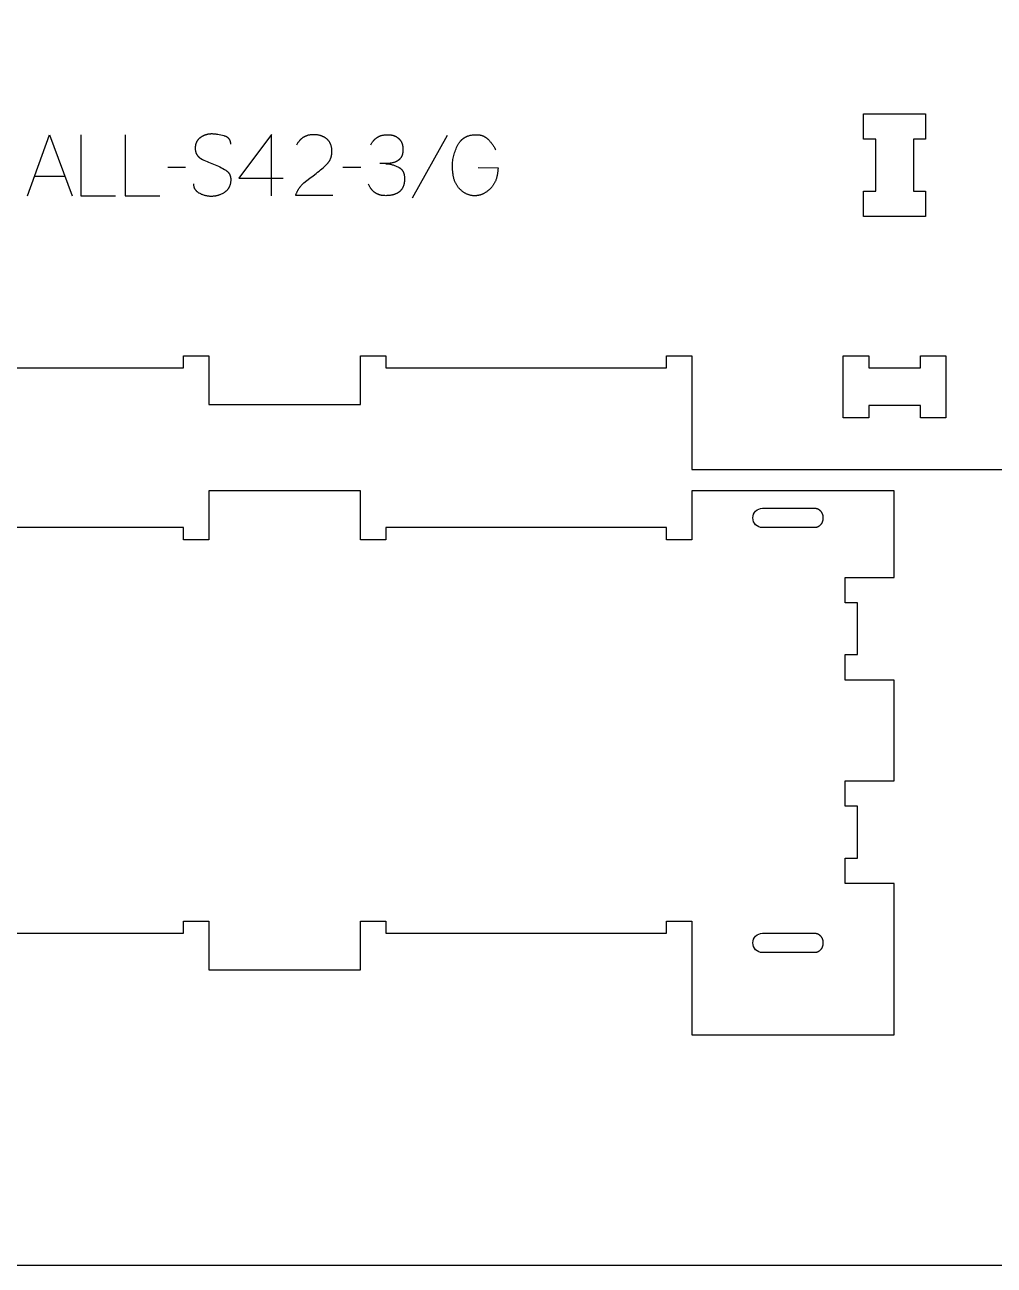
# Model space of a CAD drawing. Extents: x 0 to 4485, y 0 to 10771.
# Drawn here: x 1494 to 1971, y 3029 to 3639 of the extents above; entities that cross this region are included whole.
import ezdxf

# ---------------------------------------------------------------- set-up
doc = ezdxf.new("R2010")
doc.units = 0
for name, color, linetype in [('0_SHEET_SPRUCEPLY_2440X122', 1, 'CONTINUOUS'), ('1_ANYTOOL_1MMDEEP_LABELS_S', 2, 'CONTINUOUS'), ('3_ANYTOOL_CUTTHROUGH_INSID', 4, 'CONTINUOUS'), ('4_ANYTOOL_CUTTHROUGH_OUTSI', 5, 'CONTINUOUS')]:
    doc.layers.add(name, color=color, linetype=linetype)

msp = doc.modelspace()

# ---------------------------------------------------------------- linework, layer by layer
at = {"layer": '0_SHEET_SPRUCEPLY_2440X122'}
msp.add_lwpolyline([(371.7, 4249.42), (371.7, 3029.42), (2811.7, 3029.42), (2811.7, 4249.42)], close=True, dxfattribs=at)
at = {"layer": '1_ANYTOOL_1MMDEEP_LABELS_S', "color": 2}
for points in [[(1495.15, 3555.39), (1506.03, 3585.39), (1517.09, 3555.39)], [(1521.38, 3585.39), (1521.38, 3555.39), (1538.48, 3555.39)], [(1543.19, 3585.39), (1543.19, 3555.39), (1560.29, 3555.39)], [(1595.18, 3580.8), (1595.17, 3580.99), (1595.17, 3581.09), (1595.16, 3581.18), (1595.16, 3581.27), (1595.15, 3581.36), (1595.14, 3581.45), (1595.12, 3581.53), (1595.11, 3581.62), (1595.1, 3581.7), (1595.08, 3581.79), (1595.06, 3581.87), (1595.04, 3581.95), (1595.02, 3582.04), (1595, 3582.12), (1594.97, 3582.19), (1594.94, 3582.27), (1594.92, 3582.35), (1594.89, 3582.43), (1594.86, 3582.5), (1594.82, 3582.58), (1594.79, 3582.65), (1594.75, 3582.72), (1594.71, 3582.79), (1594.68, 3582.86), (1594.63, 3582.93), (1594.59, 3583), (1594.55, 3583.07), (1594.5, 3583.13), (1594.46, 3583.2), (1594.41, 3583.26), (1594.36, 3583.32), (1594.3, 3583.38), (1594.25, 3583.45), (1594.2, 3583.5), (1594.14, 3583.56), (1594.08, 3583.62), (1594.02, 3583.68), (1593.96, 3583.73), (1593.89, 3583.79), (1593.83, 3583.84), (1593.76, 3583.89), (1593.7, 3583.95), (1593.63, 3584), (1593.55, 3584.05), (1593.48, 3584.09), (1593.41, 3584.14), (1593.33, 3584.19), (1593.25, 3584.23), (1593.17, 3584.28), (1593.09, 3584.32), (1593.01, 3584.36), (1592.84, 3584.44), (1592.67, 3584.52), (1592.48, 3584.6), (1592.29, 3584.66), (1592.1, 3584.73), (1591.9, 3584.79), (1591.08, 3585.01), (1590.29, 3585.2), (1589.5, 3585.36), (1588.73, 3585.5), (1588.35, 3585.55), (1587.97, 3585.6), (1587.6, 3585.64), (1587.23, 3585.67), (1586.87, 3585.7), (1586.5, 3585.72), (1586.15, 3585.73), (1585.79, 3585.73), (1585.59, 3585.73), (1585.4, 3585.73), (1585.21, 3585.72), (1585.02, 3585.7), (1584.83, 3585.69), (1584.64, 3585.67), (1584.45, 3585.65), (1584.27, 3585.62), (1584.08, 3585.59), (1583.9, 3585.56), (1583.71, 3585.52), (1583.53, 3585.48), (1583.35, 3585.43), (1583.18, 3585.38), (1583, 3585.33), (1582.82, 3585.28), (1582.65, 3585.22), (1582.47, 3585.16), (1582.3, 3585.09), (1582.13, 3585.02), (1581.96, 3584.95), (1581.79, 3584.87), (1581.62, 3584.79), (1581.46, 3584.71), (1581.29, 3584.62), (1581.13, 3584.53), (1580.97, 3584.44), (1580.81, 3584.34), (1580.65, 3584.24), (1580.49, 3584.13), (1580.33, 3584.02), (1580.18, 3583.91), (1580.02, 3583.8), (1579.87, 3583.68), (1579.73, 3583.56), (1579.59, 3583.43), (1579.46, 3583.3), (1579.33, 3583.17), (1579.21, 3583.04), (1579.09, 3582.9), (1578.97, 3582.76), (1578.86, 3582.62), (1578.76, 3582.47), (1578.66, 3582.33), (1578.57, 3582.17), (1578.48, 3582.02), (1578.39, 3581.86), (1578.31, 3581.7), (1578.24, 3581.54), (1578.17, 3581.37), (1578.1, 3581.2), (1578.04, 3581.02), (1577.98, 3580.85), (1577.93, 3580.67), (1577.89, 3580.49), (1577.85, 3580.3), (1577.81, 3580.11), (1577.78, 3579.92), (1577.75, 3579.72), (1577.73, 3579.53), (1577.71, 3579.33), (1577.7, 3579.12), (1577.69, 3578.91), (1577.69, 3578.7), (1577.69, 3578.49), (1577.7, 3578.28), (1577.71, 3578.07), (1577.73, 3577.87), (1577.76, 3577.67), (1577.79, 3577.47), (1577.83, 3577.28), (1577.87, 3577.09), (1577.91, 3576.9), (1577.97, 3576.72), (1578.02, 3576.54), (1578.09, 3576.37), (1578.12, 3576.28), (1578.16, 3576.2), (1578.19, 3576.11), (1578.23, 3576.03), (1578.27, 3575.95), (1578.31, 3575.86), (1578.35, 3575.78), (1578.4, 3575.7), (1578.44, 3575.63), (1578.49, 3575.55), (1578.54, 3575.47), (1578.58, 3575.4), (1578.64, 3575.32), (1578.69, 3575.25), (1578.74, 3575.17), (1578.79, 3575.1), (1578.85, 3575.03), (1578.91, 3574.96), (1578.97, 3574.89), (1579.03, 3574.82), (1579.09, 3574.76), (1579.15, 3574.69), (1579.22, 3574.62), (1579.28, 3574.56), (1579.42, 3574.43), (1579.56, 3574.31), (1579.7, 3574.19), (1579.86, 3574.07), (1580.01, 3573.96), (1580.18, 3573.85), (1580.34, 3573.75), (1580.52, 3573.65), (1581.23, 3573.26), (1581.96, 3572.88), (1582.71, 3572.51), (1583.48, 3572.15), (1584.26, 3571.81), (1585.05, 3571.47), (1585.86, 3571.15), (1586.69, 3570.84), (1587.52, 3570.53), (1588.32, 3570.2), (1589.11, 3569.86), (1589.87, 3569.5), (1590.62, 3569.12), (1591.34, 3568.73), (1592.05, 3568.33), (1592.73, 3567.9), (1592.9, 3567.8), (1593.06, 3567.68), (1593.21, 3567.57), (1593.29, 3567.51), (1593.36, 3567.44), (1593.43, 3567.38), (1593.5, 3567.32), (1593.57, 3567.26), (1593.64, 3567.19), (1593.71, 3567.13), (1593.77, 3567.06), (1593.83, 3566.99), (1593.9, 3566.92), (1593.96, 3566.85), (1594.01, 3566.78), (1594.07, 3566.71), (1594.13, 3566.64), (1594.18, 3566.56), (1594.23, 3566.49), (1594.29, 3566.41), (1594.34, 3566.34), (1594.38, 3566.26), (1594.43, 3566.18), (1594.48, 3566.1), (1594.52, 3566.02), (1594.56, 3565.94), (1594.6, 3565.85), (1594.64, 3565.77), (1594.68, 3565.69), (1594.72, 3565.6), (1594.75, 3565.51), (1594.79, 3565.43), (1594.82, 3565.34), (1594.85, 3565.25), (1594.88, 3565.16), (1594.91, 3565.07), (1594.94, 3564.98), (1594.98, 3564.79), (1595.03, 3564.6), (1595.06, 3564.4), (1595.1, 3564.2), (1595.12, 3564), (1595.14, 3563.79), (1595.15, 3563.58), (1595.16, 3563.36), (1595.16, 3563.14), (1595.16, 3562.92), (1595.15, 3562.69), (1595.13, 3562.46), (1595.11, 3562.23), (1595.09, 3562), (1595.05, 3561.78), (1595.02, 3561.56), (1594.98, 3561.34), (1594.93, 3561.13), (1594.88, 3560.92), (1594.82, 3560.72), (1594.76, 3560.52), (1594.69, 3560.32), (1594.62, 3560.12), (1594.55, 3559.93), (1594.46, 3559.75), (1594.38, 3559.56), (1594.29, 3559.39), (1594.19, 3559.21), (1594.09, 3559.04), (1593.98, 3558.87), (1593.87, 3558.71), (1593.75, 3558.55), (1593.63, 3558.39), (1593.5, 3558.24), (1593.37, 3558.09), (1593.24, 3557.94), (1593.09, 3557.8), (1592.95, 3557.66), (1592.8, 3557.53), (1592.64, 3557.4), (1592.48, 3557.27), (1592.31, 3557.15), (1592.14, 3557.03), (1591.96, 3556.91), (1591.6, 3556.69), (1591.24, 3556.48), (1590.87, 3556.29), (1590.5, 3556.11), (1590.12, 3555.95), (1589.74, 3555.8), (1589.55, 3555.73), (1589.36, 3555.66), (1589.17, 3555.6), (1588.98, 3555.54), (1588.78, 3555.48), (1588.59, 3555.43), (1588.39, 3555.38), (1588.2, 3555.33), (1588, 3555.29), (1587.8, 3555.25), (1587.6, 3555.21), (1587.4, 3555.18), (1587.2, 3555.15), (1587, 3555.13), (1586.59, 3555.09), (1586.18, 3555.06), (1585.77, 3555.05), (1585.36, 3555.05), (1584.95, 3555.06), (1584.54, 3555.09), (1584.14, 3555.13), (1583.75, 3555.18), (1583.36, 3555.24), (1582.97, 3555.32), (1582.59, 3555.41), (1582.21, 3555.51), (1581.84, 3555.63), (1581.47, 3555.76), (1581.11, 3555.9), (1580.75, 3556.05), (1580.4, 3556.22), (1580.05, 3556.4), (1579.7, 3556.59), (1579.54, 3556.69), (1579.37, 3556.79), (1579.21, 3556.9), (1579.06, 3557.01), (1578.91, 3557.12), (1578.77, 3557.24), (1578.64, 3557.36), (1578.5, 3557.48), (1578.38, 3557.6), (1578.26, 3557.73), (1578.14, 3557.86), (1578.03, 3557.99), (1577.98, 3558.06), (1577.93, 3558.13), (1577.88, 3558.2), (1577.83, 3558.27), (1577.78, 3558.34), (1577.74, 3558.41), (1577.69, 3558.48), (1577.65, 3558.55), (1577.6, 3558.62), (1577.56, 3558.7), (1577.52, 3558.77), (1577.49, 3558.85), (1577.45, 3558.93), (1577.41, 3559), (1577.38, 3559.08), (1577.35, 3559.16), (1577.32, 3559.24), (1577.29, 3559.32), (1577.26, 3559.4), (1577.23, 3559.48), (1577.18, 3559.64), (1577.13, 3559.81), (1577.09, 3559.98), (1577.06, 3560.16), (1577.03, 3560.33), (1577, 3560.51), (1576.99, 3560.7), (1576.97, 3560.88), (1576.96, 3561.07), (1576.96, 3561.26)], [(1615.19, 3555.39), (1615.23, 3585.43), (1599.2, 3564.05)], [(1645.4, 3555.43), (1627.1, 3555.48), (1627.25, 3555.93), (1627.33, 3556.16), (1627.41, 3556.38), (1627.5, 3556.6), (1627.59, 3556.82), (1627.68, 3557.03), (1627.78, 3557.24), (1627.88, 3557.45), (1627.98, 3557.66), (1628.09, 3557.87), (1628.2, 3558.07), (1628.31, 3558.27), (1628.43, 3558.47), (1628.55, 3558.66), (1628.67, 3558.86), (1628.8, 3559.05), (1628.93, 3559.24), (1629.07, 3559.42), (1629.21, 3559.61), (1629.35, 3559.79), (1629.5, 3559.97), (1629.65, 3560.14), (1629.8, 3560.32), (1629.96, 3560.49), (1630.12, 3560.66), (1630.28, 3560.83), (1630.45, 3560.99), (1630.62, 3561.15), (1630.79, 3561.31), (1631.15, 3561.63), (1632.63, 3562.84), (1634.12, 3564.03), (1635.63, 3565.19), (1637.15, 3566.32), (1637.91, 3566.88), (1638.64, 3567.45), (1639.35, 3568.03), (1640.04, 3568.61), (1640.71, 3569.21), (1641.35, 3569.81), (1641.98, 3570.42), (1642.58, 3571.03), (1642.72, 3571.19), (1642.86, 3571.35), (1643, 3571.51), (1643.13, 3571.67), (1643.25, 3571.84), (1643.38, 3572.01), (1643.49, 3572.18), (1643.61, 3572.35), (1643.72, 3572.52), (1643.82, 3572.7), (1643.92, 3572.88), (1644.01, 3573.06), (1644.1, 3573.24), (1644.19, 3573.43), (1644.27, 3573.62), (1644.34, 3573.81), (1644.41, 3574), (1644.48, 3574.2), (1644.54, 3574.39), (1644.6, 3574.59), (1644.65, 3574.79), (1644.7, 3575), (1644.75, 3575.2), (1644.79, 3575.41), (1644.82, 3575.62), (1644.85, 3575.84), (1644.88, 3576.05), (1644.9, 3576.27), (1644.91, 3576.49), (1644.92, 3576.71), (1644.93, 3576.94), (1644.93, 3577.16), (1644.93, 3577.41), (1644.92, 3577.66), (1644.91, 3577.9), (1644.89, 3578.14), (1644.87, 3578.37), (1644.84, 3578.6), (1644.81, 3578.83), (1644.77, 3579.06), (1644.73, 3579.28), (1644.69, 3579.49), (1644.63, 3579.7), (1644.58, 3579.91), (1644.52, 3580.12), (1644.45, 3580.32), (1644.38, 3580.51), (1644.3, 3580.71), (1644.22, 3580.9), (1644.13, 3581.08), (1644.04, 3581.27), (1643.95, 3581.44), (1643.84, 3581.62), (1643.74, 3581.79), (1643.63, 3581.96), (1643.51, 3582.12), (1643.39, 3582.28), (1643.26, 3582.44), (1643.13, 3582.59), (1643, 3582.74), (1642.86, 3582.88), (1642.71, 3583.02), (1642.56, 3583.16), (1642.4, 3583.29), (1642.24, 3583.42), (1642.08, 3583.54), (1641.92, 3583.67), (1641.75, 3583.78), (1641.58, 3583.9), (1641.41, 3584), (1641.23, 3584.11), (1641.06, 3584.21), (1640.88, 3584.31), (1640.69, 3584.4), (1640.51, 3584.49), (1640.32, 3584.57), (1640.13, 3584.65), (1639.94, 3584.73), (1639.74, 3584.8), (1639.54, 3584.87), (1639.34, 3584.93), (1639.14, 3584.99), (1638.93, 3585.04), (1638.72, 3585.1), (1638.51, 3585.14), (1638.3, 3585.19), (1638.08, 3585.22), (1637.86, 3585.26), (1637.64, 3585.29), (1637.42, 3585.32), (1637.19, 3585.34), (1636.96, 3585.36), (1636.73, 3585.37), (1636.5, 3585.38), (1636.02, 3585.39), (1635.65, 3585.39), (1635.29, 3585.37), (1634.94, 3585.35), (1634.59, 3585.31), (1634.25, 3585.27), (1633.92, 3585.21), (1633.59, 3585.15), (1633.27, 3585.07), (1632.96, 3584.99), (1632.8, 3584.94), (1632.65, 3584.89), (1632.5, 3584.84), (1632.35, 3584.79), (1632.2, 3584.73), (1632.05, 3584.67), (1631.91, 3584.61), (1631.76, 3584.55), (1631.62, 3584.48), (1631.48, 3584.41), (1631.34, 3584.34), (1631.21, 3584.27), (1631.07, 3584.19), (1630.94, 3584.12), (1630.81, 3584.03), (1630.68, 3583.95), (1630.55, 3583.87), (1630.42, 3583.78), (1630.3, 3583.69), (1630.17, 3583.59), (1630.05, 3583.5), (1629.93, 3583.4), (1629.81, 3583.3), (1629.7, 3583.19), (1629.58, 3583.09), (1629.47, 3582.98), (1629.35, 3582.87), (1629.24, 3582.76), (1629.13, 3582.64), (1629.03, 3582.52), (1628.92, 3582.4), (1628.82, 3582.28), (1628.61, 3582.02), (1628.42, 3581.76), (1628.23, 3581.49), (1628.04, 3581.2), (1627.87, 3580.91), (1627.7, 3580.6), (1627.53, 3580.29)], [(1664.09, 3580.46), (1664.25, 3580.77), (1664.41, 3581.06), (1664.58, 3581.34), (1664.76, 3581.62), (1664.95, 3581.88), (1665.14, 3582.14), (1665.33, 3582.38), (1665.43, 3582.5), (1665.53, 3582.62), (1665.64, 3582.73), (1665.74, 3582.84), (1665.85, 3582.95), (1665.96, 3583.06), (1666.07, 3583.17), (1666.18, 3583.27), (1666.29, 3583.37), (1666.41, 3583.47), (1666.52, 3583.56), (1666.64, 3583.65), (1666.76, 3583.74), (1666.88, 3583.83), (1667, 3583.92), (1667.13, 3584), (1667.25, 3584.08), (1667.38, 3584.16), (1667.51, 3584.23), (1667.64, 3584.31), (1667.77, 3584.38), (1667.9, 3584.45), (1668.04, 3584.51), (1668.17, 3584.58), (1668.31, 3584.64), (1668.45, 3584.7), (1668.59, 3584.75), (1668.74, 3584.81), (1668.88, 3584.86), (1669.03, 3584.91), (1669.17, 3584.96), (1669.32, 3585), (1669.63, 3585.08), (1669.94, 3585.15), (1670.25, 3585.22), (1670.57, 3585.27), (1670.9, 3585.31), (1671.24, 3585.35), (1671.58, 3585.37), (1671.92, 3585.39), (1672.28, 3585.39), (1672.49, 3585.39), (1672.69, 3585.38), (1672.9, 3585.37), (1673.1, 3585.36), (1673.3, 3585.34), (1673.5, 3585.32), (1673.7, 3585.3), (1673.89, 3585.27), (1674.08, 3585.24), (1674.27, 3585.21), (1674.45, 3585.17), (1674.64, 3585.13), (1674.82, 3585.08), (1675, 3585.03), (1675.17, 3584.98), (1675.35, 3584.92), (1675.52, 3584.86), (1675.68, 3584.79), (1675.85, 3584.73), (1676.01, 3584.65), (1676.17, 3584.58), (1676.33, 3584.5), (1676.49, 3584.42), (1676.64, 3584.33), (1676.79, 3584.24), (1676.94, 3584.15), (1677.09, 3584.05), (1677.23, 3583.95), (1677.37, 3583.84), (1677.51, 3583.73), (1677.65, 3583.62), (1677.78, 3583.5), (1677.91, 3583.39), (1678.04, 3583.26), (1678.16, 3583.14), (1678.28, 3583.01), (1678.39, 3582.88), (1678.5, 3582.74), (1678.61, 3582.6), (1678.71, 3582.46), (1678.8, 3582.32), (1678.9, 3582.17), (1678.99, 3582.02), (1679.07, 3581.87), (1679.15, 3581.71), (1679.22, 3581.55), (1679.3, 3581.39), (1679.36, 3581.22), (1679.43, 3581.05), (1679.48, 3580.88), (1679.54, 3580.71), (1679.59, 3580.53), (1679.64, 3580.35), (1679.68, 3580.16), (1679.71, 3579.97), (1679.75, 3579.78), (1679.78, 3579.59), (1679.8, 3579.39), (1679.82, 3579.19), (1679.84, 3578.99), (1679.85, 3578.78), (1679.86, 3578.58), (1679.86, 3578.36), (1679.86, 3577.8), (1679.84, 3577.47), (1679.82, 3577.15), (1679.79, 3576.84), (1679.75, 3576.54), (1679.72, 3576.39), (1679.7, 3576.25), (1679.67, 3576.1), (1679.64, 3575.96), (1679.61, 3575.83), (1679.57, 3575.69), (1679.53, 3575.56), (1679.5, 3575.43), (1679.45, 3575.31), (1679.41, 3575.18), (1679.36, 3575.06), (1679.31, 3574.95), (1679.26, 3574.83), (1679.21, 3574.72), (1679.16, 3574.61), (1679.1, 3574.5), (1679.04, 3574.39), (1678.98, 3574.29), (1678.91, 3574.19), (1678.84, 3574.09), (1678.78, 3574), (1678.7, 3573.9), (1678.56, 3573.73), (1678.41, 3573.55), (1678.25, 3573.39), (1678.09, 3573.23), (1678.01, 3573.15), (1677.93, 3573.08), (1677.84, 3573), (1677.76, 3572.93), (1677.67, 3572.86), (1677.59, 3572.79), (1677.5, 3572.73), (1677.41, 3572.66), (1677.32, 3572.6), (1677.23, 3572.54), (1677.13, 3572.48), (1677.04, 3572.42), (1676.95, 3572.36), (1676.85, 3572.31), (1676.75, 3572.25), (1676.66, 3572.2), (1676.56, 3572.15), (1676.46, 3572.1), (1676.35, 3572.06), (1676.25, 3572.01), (1676.15, 3571.97), (1676.04, 3571.93), (1675.83, 3571.85), (1675.62, 3571.77), (1675.4, 3571.71), (1675.18, 3571.64), (1674.96, 3571.58), (1674.73, 3571.53), (1674.51, 3571.48), (1674.28, 3571.43), (1674.05, 3571.39), (1673.82, 3571.35), (1673.58, 3571.32), (1673.34, 3571.29), (1673.1, 3571.26), (1672.86, 3571.24), (1672.62, 3571.22), (1672.37, 3571.21), (1672.13, 3571.2), (1668.42, 3571.16)], [(1701.63, 3584.92), (1684.45, 3554.15)], [(1716.85, 3569.19), (1726.62, 3569.15), (1726.58, 3568.32), (1726.52, 3567.52), (1726.48, 3567.12), (1726.44, 3566.74), (1726.38, 3566.36), (1726.32, 3565.98), (1726.26, 3565.62), (1726.18, 3565.26), (1726.1, 3564.9), (1726.02, 3564.55), (1725.92, 3564.21), (1725.82, 3563.88), (1725.72, 3563.55), (1725.61, 3563.22), (1725.49, 3562.91), (1725.36, 3562.59), (1725.23, 3562.29), (1725.09, 3561.99), (1724.94, 3561.7), (1724.79, 3561.42), (1724.63, 3561.14), (1724.47, 3560.86), (1724.3, 3560.6), (1724.12, 3560.34), (1723.93, 3560.08), (1723.74, 3559.83), (1723.54, 3559.59), (1723.34, 3559.36), (1723.13, 3559.13), (1722.91, 3558.9), (1722.69, 3558.69), (1722.47, 3558.48), (1722.24, 3558.28), (1722.02, 3558.08), (1721.79, 3557.89), (1721.56, 3557.71), (1721.33, 3557.53), (1721.1, 3557.36), (1720.87, 3557.2), (1720.64, 3557.05), (1720.41, 3556.9), (1720.17, 3556.76), (1719.94, 3556.62), (1719.7, 3556.49), (1719.46, 3556.37), (1719.22, 3556.26), (1718.98, 3556.15), (1718.74, 3556.05), (1718.49, 3555.96), (1718.25, 3555.87), (1718, 3555.79), (1717.76, 3555.71), (1717.51, 3555.65), (1717.26, 3555.59), (1717.01, 3555.53), (1716.76, 3555.49), (1716.5, 3555.45), (1716.25, 3555.41), (1715.99, 3555.39), (1715.74, 3555.37), (1715.48, 3555.35), (1715.22, 3555.35), (1714.96, 3555.35), (1714.7, 3555.36), (1714.45, 3555.37), (1714.19, 3555.39), (1713.94, 3555.42), (1713.69, 3555.46), (1713.43, 3555.5), (1713.19, 3555.55), (1712.94, 3555.61), (1712.69, 3555.67), (1712.45, 3555.74), (1712.2, 3555.82), (1711.96, 3555.91), (1711.72, 3556), (1711.48, 3556.1), (1711.24, 3556.2), (1711.01, 3556.32), (1710.77, 3556.44), (1710.54, 3556.57), (1710.31, 3556.7), (1710.08, 3556.84), (1709.85, 3556.99), (1709.62, 3557.15), (1709.39, 3557.31), (1709.17, 3557.48), (1708.94, 3557.65), (1708.72, 3557.84), (1708.5, 3558.03), (1708.28, 3558.23), (1708.06, 3558.43), (1707.85, 3558.64), (1707.63, 3558.86), (1707.42, 3559.09), (1707.22, 3559.32), (1707.02, 3559.56), (1706.83, 3559.81), (1706.65, 3560.07), (1706.47, 3560.33), (1706.3, 3560.6), (1706.13, 3560.88), (1705.98, 3561.17), (1705.82, 3561.47), (1705.68, 3561.77), (1705.54, 3562.08), (1705.41, 3562.4), (1705.29, 3562.72), (1705.17, 3563.05), (1705.06, 3563.39), (1704.96, 3563.74), (1704.86, 3564.1), (1704.77, 3564.46), (1704.69, 3564.83), (1704.61, 3565.21), (1704.54, 3565.6), (1704.48, 3565.99), (1704.42, 3566.39), (1704.37, 3566.8), (1704.32, 3567.22), (1704.26, 3568.07), (1704.22, 3568.96), (1704.2, 3569.88), (1704.21, 3570.55), (1704.25, 3571.23), (1704.3, 3571.9), (1704.37, 3572.57), (1704.47, 3573.24), (1704.58, 3573.9), (1704.72, 3574.56), (1704.87, 3575.22), (1705.05, 3575.87), (1705.25, 3576.52), (1705.47, 3577.17), (1705.71, 3577.81), (1705.97, 3578.45), (1706.25, 3579.09), (1706.56, 3579.72), (1706.88, 3580.35), (1707.05, 3580.66), (1707.23, 3580.96), (1707.42, 3581.25), (1707.61, 3581.53), (1707.81, 3581.81), (1707.91, 3581.94), (1708.02, 3582.07), (1708.12, 3582.19), (1708.23, 3582.32), (1708.34, 3582.44), (1708.45, 3582.56), (1708.56, 3582.67), (1708.68, 3582.79), (1708.8, 3582.9), (1708.91, 3583.01), (1709.04, 3583.12), (1709.16, 3583.22), (1709.28, 3583.32), (1709.41, 3583.42), (1709.53, 3583.52), (1709.66, 3583.62), (1709.79, 3583.71), (1709.93, 3583.8), (1710.06, 3583.88), (1710.2, 3583.97), (1710.34, 3584.05), (1710.48, 3584.13), (1710.62, 3584.21), (1710.76, 3584.28), (1710.91, 3584.36), (1711.06, 3584.43), (1711.2, 3584.49), (1711.36, 3584.56), (1711.51, 3584.62), (1711.66, 3584.68), (1711.82, 3584.74), (1711.98, 3584.8), (1712.3, 3584.9), (1712.63, 3584.99), (1712.96, 3585.08), (1713.3, 3585.15), (1713.65, 3585.21), (1714.01, 3585.27), (1714.38, 3585.31), (1714.75, 3585.35), (1715.13, 3585.37), (1715.51, 3585.39), (1715.9, 3585.39), (1716.13, 3585.39), (1716.35, 3585.38), (1716.57, 3585.37), (1716.78, 3585.35), (1717, 3585.33), (1717.21, 3585.31), (1717.41, 3585.28), (1717.62, 3585.25), (1717.82, 3585.21), (1718.02, 3585.17), (1718.22, 3585.12), (1718.41, 3585.07), (1718.61, 3585.02), (1718.8, 3584.96), (1718.98, 3584.89), (1719.17, 3584.82), (1719.35, 3584.75), (1719.53, 3584.67), (1719.7, 3584.59), (1719.88, 3584.5), (1720.05, 3584.41), (1720.22, 3584.32), (1720.38, 3584.22), (1720.54, 3584.11), (1720.71, 3584), (1720.86, 3583.89), (1721.02, 3583.77), (1721.17, 3583.65), (1721.32, 3583.52), (1721.47, 3583.39), (1721.61, 3583.26), (1721.75, 3583.12), (1722.03, 3582.83), (1722.3, 3582.54), (1722.57, 3582.25), (1722.83, 3581.95), (1723.08, 3581.64), (1723.32, 3581.33), (1723.56, 3581.02), (1723.8, 3580.7), (1724.02, 3580.37), (1724.24, 3580.05), (1724.45, 3579.71), (1724.66, 3579.37), (1724.86, 3579.03), (1725.05, 3578.68), (1725.24, 3578.33), (1725.42, 3577.98)], [(1572.93, 3569.28), (1564.15, 3569.19)], [(1659.12, 3569.28), (1650.33, 3569.19)], [(1671.2, 3571.16), (1671.64, 3571.13), (1672.07, 3571.1), (1672.5, 3571.05), (1672.93, 3570.99), (1673.35, 3570.92), (1673.76, 3570.84), (1674.17, 3570.75), (1674.58, 3570.64), (1674.98, 3570.53), (1675.38, 3570.4), (1675.77, 3570.27), (1676.16, 3570.12), (1676.55, 3569.96), (1676.93, 3569.8), (1677.3, 3569.62), (1677.68, 3569.43), (1677.86, 3569.33), (1678.03, 3569.22), (1678.12, 3569.17), (1678.2, 3569.11), (1678.29, 3569.05), (1678.37, 3569), (1678.45, 3568.94), (1678.53, 3568.88), (1678.6, 3568.82), (1678.68, 3568.75), (1678.75, 3568.69), (1678.83, 3568.62), (1678.9, 3568.56), (1678.97, 3568.49), (1679.04, 3568.42), (1679.11, 3568.35), (1679.17, 3568.28), (1679.24, 3568.21), (1679.3, 3568.13), (1679.36, 3568.06), (1679.42, 3567.98), (1679.48, 3567.91), (1679.53, 3567.83), (1679.59, 3567.75), (1679.64, 3567.67), (1679.7, 3567.59), (1679.75, 3567.5), (1679.8, 3567.42), (1679.85, 3567.33), (1679.89, 3567.25), (1679.94, 3567.16), (1679.98, 3567.07), (1680.03, 3566.98), (1680.07, 3566.89), (1680.11, 3566.79), (1680.14, 3566.7), (1680.22, 3566.51), (1680.28, 3566.31), (1680.34, 3566.11), (1680.4, 3565.9), (1680.45, 3565.69), (1680.49, 3565.48), (1680.53, 3565.26), (1680.56, 3565.03), (1680.59, 3564.8), (1680.61, 3564.57), (1680.62, 3564.33), (1680.63, 3564.08), (1680.63, 3563.83), (1680.63, 3563.55), (1680.62, 3563.28), (1680.61, 3563.01), (1680.59, 3562.75), (1680.57, 3562.49), (1680.55, 3562.23), (1680.51, 3561.99), (1680.48, 3561.74), (1680.44, 3561.5), (1680.39, 3561.27), (1680.34, 3561.04), (1680.28, 3560.81), (1680.22, 3560.59), (1680.16, 3560.38), (1680.09, 3560.17), (1680.01, 3559.97), (1679.93, 3559.77), (1679.85, 3559.57), (1679.76, 3559.38), (1679.66, 3559.2), (1679.56, 3559.02), (1679.46, 3558.84), (1679.35, 3558.67), (1679.23, 3558.51), (1679.12, 3558.35), (1678.99, 3558.19), (1678.86, 3558.04), (1678.8, 3557.97), (1678.73, 3557.89), (1678.66, 3557.82), (1678.59, 3557.75), (1678.52, 3557.69), (1678.45, 3557.62), (1678.37, 3557.55), (1678.3, 3557.49), (1678.15, 3557.36), (1677.99, 3557.24), (1677.83, 3557.12), (1677.67, 3557.01), (1677.5, 3556.9), (1677.33, 3556.79), (1677.15, 3556.69), (1676.97, 3556.59), (1676.79, 3556.5), (1676.61, 3556.41), (1676.42, 3556.32), (1676.23, 3556.24), (1676.03, 3556.16), (1675.83, 3556.09), (1675.63, 3556.01), (1675.42, 3555.95), (1675.21, 3555.88), (1675, 3555.82), (1674.78, 3555.77), (1674.56, 3555.72), (1674.34, 3555.67), (1674.11, 3555.62), (1673.88, 3555.58), (1673.64, 3555.55), (1673.41, 3555.51), (1672.92, 3555.46), (1672.42, 3555.42), (1671.9, 3555.4), (1671.38, 3555.39), (1670.99, 3555.4), (1670.62, 3555.41), (1670.25, 3555.44), (1669.89, 3555.48), (1669.54, 3555.53), (1669.37, 3555.56), (1669.2, 3555.59), (1669.03, 3555.63), (1668.86, 3555.66), (1668.7, 3555.7), (1668.54, 3555.75), (1668.38, 3555.79), (1668.22, 3555.84), (1668.06, 3555.89), (1667.9, 3555.95), (1667.75, 3556), (1667.6, 3556.06), (1667.45, 3556.13), (1667.3, 3556.19), (1667.16, 3556.26), (1667.01, 3556.33), (1666.87, 3556.4), (1666.73, 3556.48), (1666.59, 3556.56), (1666.46, 3556.64), (1666.32, 3556.73), (1666.19, 3556.82), (1666.06, 3556.91), (1665.93, 3557), (1665.8, 3557.1), (1665.68, 3557.19), (1665.56, 3557.3), (1665.44, 3557.4), (1665.32, 3557.51), (1665.2, 3557.62), (1665.09, 3557.73), (1664.97, 3557.85), (1664.86, 3557.96), (1664.75, 3558.08), (1664.65, 3558.21), (1664.54, 3558.34), (1664.44, 3558.46), (1664.34, 3558.6), (1664.24, 3558.73), (1664.14, 3558.87), (1664.04, 3559.01), (1663.95, 3559.15), (1663.86, 3559.3), (1663.77, 3559.45), (1663.59, 3559.75), (1663.43, 3560.07), (1663.27, 3560.4), (1663.12, 3560.74), (1662.98, 3561.09)], [(1498.62, 3564.95), (1513.53, 3564.95)], [(1599.2, 3564.05), (1620.98, 3564.05)]]:
    msp.add_lwpolyline(points, dxfattribs=at)
at = {"layer": '3_ANYTOOL_CUTTHROUGH_INSID', "color": 4}
for points in [[(1912.45, 3557.63), (1912.45, 3583.13), (1906.45, 3583.13), (1906.45, 3595.63), (1936.95, 3595.63), (1936.95, 3583.13), (1930.95, 3583.13), (1930.95, 3557.63), (1936.95, 3557.63), (1936.95, 3545.13), (1906.45, 3545.13), (1906.45, 3557.63)], [(1934.45, 3452.17), (1908.95, 3452.17), (1908.95, 3446.17), (1896.45, 3446.17), (1896.45, 3476.67), (1908.95, 3476.67), (1908.95, 3470.67), (1934.45, 3470.67), (1934.45, 3476.67), (1946.95, 3476.67), (1946.95, 3446.17), (1934.45, 3446.17)]]:
    msp.add_lwpolyline(points, close=True, dxfattribs=at)
for points in [[(1856.7, 3401.67), (1882.44, 3401.67), (1882.54, 3401.67), (1882.64, 3401.67), (1882.74, 3401.66), (1882.83, 3401.65), (1882.93, 3401.64), (1883.03, 3401.62), (1883.12, 3401.61), (1883.22, 3401.59), (1883.32, 3401.56), (1883.42, 3401.54), (1883.52, 3401.51), (1883.61, 3401.47), (1883.71, 3401.44), (1883.81, 3401.4), (1883.9, 3401.36), (1883.99, 3401.32), (1884.09, 3401.27), (1884.18, 3401.22), (1884.28, 3401.17), (1884.37, 3401.11), (1884.46, 3401.05), (1884.55, 3400.99), (1884.63, 3400.93), (1884.72, 3400.86), (1884.8, 3400.79), (1884.89, 3400.72), (1884.97, 3400.64), (1885.05, 3400.57), (1885.13, 3400.49), (1885.2, 3400.41), (1885.27, 3400.32), (1885.35, 3400.24), (1885.42, 3400.15), (1885.48, 3400.06), (1885.55, 3399.96), (1885.61, 3399.87), (1885.67, 3399.78), (1885.73, 3399.68), (1885.79, 3399.58), (1885.84, 3399.48), (1885.9, 3399.38), (1885.95, 3399.28), (1885.99, 3399.17), (1886.04, 3399.07), (1886.08, 3398.96), (1886.12, 3398.86), (1886.16, 3398.75), (1886.19, 3398.64), (1886.23, 3398.53), (1886.26, 3398.43), (1886.28, 3398.32), (1886.31, 3398.21), (1886.33, 3398.1), (1886.35, 3397.99), (1886.37, 3397.88), (1886.39, 3397.77), (1886.41, 3397.67), (1886.42, 3397.56), (1886.43, 3397.46), (1886.44, 3397.35), (1886.44, 3397.24), (1886.45, 3397.14), (1886.45, 3397.03), (1886.45, 3396.92), (1886.45, 3396.82), (1886.45, 3396.71), (1886.44, 3396.6), (1886.44, 3396.5), (1886.43, 3396.39), (1886.42, 3396.28), (1886.41, 3396.18), (1886.39, 3396.07), (1886.37, 3395.96), (1886.35, 3395.85), (1886.33, 3395.74), (1886.31, 3395.63), (1886.28, 3395.52), (1886.26, 3395.42), (1886.23, 3395.31), (1886.19, 3395.2), (1886.16, 3395.1), (1886.12, 3394.99), (1886.08, 3394.88), (1886.04, 3394.78), (1885.99, 3394.67), (1885.95, 3394.57), (1885.9, 3394.47), (1885.84, 3394.36), (1885.79, 3394.27), (1885.73, 3394.17), (1885.67, 3394.07), (1885.61, 3393.97), (1885.55, 3393.88), (1885.48, 3393.79), (1885.42, 3393.7), (1885.35, 3393.61), (1885.27, 3393.52), (1885.2, 3393.44), (1885.13, 3393.36), (1885.05, 3393.28), (1884.97, 3393.2), (1884.89, 3393.13), (1884.8, 3393.05), (1884.72, 3392.98), (1884.63, 3392.92), (1884.55, 3392.85), (1884.46, 3392.79), (1884.37, 3392.73), (1884.28, 3392.68), (1884.18, 3392.62), (1884.09, 3392.57), (1883.99, 3392.53), (1883.9, 3392.48), (1883.81, 3392.44), (1883.71, 3392.4), (1883.61, 3392.37), (1883.52, 3392.34), (1883.42, 3392.31), (1883.32, 3392.28), (1883.22, 3392.26), (1883.12, 3392.24), (1883.03, 3392.22), (1882.93, 3392.21), (1882.83, 3392.19), (1882.74, 3392.18), (1882.64, 3392.18), (1882.54, 3392.17), (1882.44, 3392.17), (1856.7, 3392.17, -1)], [(1856.7, 3183.17, -1), (1856.7, 3192.67), (1882.44, 3192.67), (1882.54, 3192.67), (1882.64, 3192.67), (1882.74, 3192.66), (1882.83, 3192.65), (1882.93, 3192.64), (1883.03, 3192.62), (1883.12, 3192.61), (1883.22, 3192.59), (1883.32, 3192.56), (1883.42, 3192.54), (1883.52, 3192.51), (1883.61, 3192.47), (1883.71, 3192.44), (1883.81, 3192.4), (1883.9, 3192.36), (1883.99, 3192.32), (1884.09, 3192.27), (1884.18, 3192.22), (1884.28, 3192.17), (1884.37, 3192.11), (1884.46, 3192.05), (1884.55, 3191.99), (1884.63, 3191.93), (1884.72, 3191.86), (1884.8, 3191.79), (1884.89, 3191.72), (1884.97, 3191.64), (1885.05, 3191.57), (1885.13, 3191.49), (1885.2, 3191.41), (1885.27, 3191.32), (1885.35, 3191.24), (1885.42, 3191.15), (1885.48, 3191.06), (1885.55, 3190.96), (1885.61, 3190.87), (1885.67, 3190.78), (1885.73, 3190.68), (1885.79, 3190.58), (1885.84, 3190.48), (1885.9, 3190.38), (1885.95, 3190.28), (1885.99, 3190.17), (1886.04, 3190.07), (1886.08, 3189.96), (1886.12, 3189.86), (1886.16, 3189.75), (1886.19, 3189.64), (1886.23, 3189.53), (1886.26, 3189.43), (1886.28, 3189.32), (1886.31, 3189.21), (1886.33, 3189.1), (1886.35, 3188.99), (1886.37, 3188.88), (1886.39, 3188.77), (1886.41, 3188.67), (1886.42, 3188.56), (1886.43, 3188.46), (1886.44, 3188.35), (1886.44, 3188.24), (1886.45, 3188.14), (1886.45, 3188.03), (1886.45, 3187.92), (1886.45, 3187.82), (1886.45, 3187.71), (1886.44, 3187.6), (1886.44, 3187.5), (1886.43, 3187.39), (1886.42, 3187.28), (1886.41, 3187.18), (1886.39, 3187.07), (1886.37, 3186.96), (1886.35, 3186.85), (1886.33, 3186.74), (1886.31, 3186.63), (1886.28, 3186.52), (1886.26, 3186.42), (1886.23, 3186.31), (1886.19, 3186.2), (1886.16, 3186.1), (1886.12, 3185.99), (1886.08, 3185.88), (1886.04, 3185.78), (1885.99, 3185.67), (1885.95, 3185.57), (1885.9, 3185.47), (1885.84, 3185.36), (1885.79, 3185.27), (1885.73, 3185.17), (1885.67, 3185.07), (1885.61, 3184.97), (1885.55, 3184.88), (1885.48, 3184.79), (1885.42, 3184.7), (1885.35, 3184.61), (1885.27, 3184.52), (1885.2, 3184.44), (1885.13, 3184.36), (1885.05, 3184.28), (1884.97, 3184.2), (1884.89, 3184.13), (1884.8, 3184.05), (1884.72, 3183.98), (1884.63, 3183.92), (1884.55, 3183.85), (1884.46, 3183.79), (1884.37, 3183.73), (1884.28, 3183.68), (1884.18, 3183.62), (1884.09, 3183.57), (1883.99, 3183.53), (1883.9, 3183.48), (1883.81, 3183.44), (1883.71, 3183.4), (1883.61, 3183.37), (1883.52, 3183.34), (1883.42, 3183.31), (1883.32, 3183.28), (1883.22, 3183.26), (1883.12, 3183.24), (1883.03, 3183.22), (1882.93, 3183.21), (1882.83, 3183.19), (1882.74, 3183.18), (1882.64, 3183.18), (1882.54, 3183.17), (1882.44, 3183.17)]]:
    msp.add_lwpolyline(points, format="xyb", close=True, dxfattribs=at)
at = {"layer": '4_ANYTOOL_CUTTHROUGH_OUTSI', "color": 5}
for points in [[(1433.95, 3470.67), (1571.95, 3470.67), (1571.95, 3476.67), (1584.45, 3476.67), (1584.45, 3452.67), (1658.95, 3452.67), (1658.95, 3476.67), (1671.45, 3476.67), (1671.45, 3470.67), (1809.45, 3470.67), (1809.45, 3476.67), (1809.7, 3476.67), (1821.7, 3476.67), (1821.95, 3476.67), (1821.95, 3420.67), (2021.45, 3420.67)], [(1433.95, 3192.67), (1571.95, 3192.67), (1571.95, 3198.67), (1584.45, 3198.67), (1584.45, 3174.67), (1658.95, 3174.67), (1658.95, 3198.67), (1671.45, 3198.67), (1671.45, 3192.67), (1809.45, 3192.67), (1809.45, 3198.67), (1821.95, 3198.67), (1821.95, 3142.67), (1921.45, 3142.67), (1921.45, 3217.17), (1897.7, 3217.17), (1897.45, 3217.17), (1897.45, 3229.67), (1903.45, 3229.67), (1903.45, 3255.17), (1897.45, 3255.17), (1897.45, 3267.67), (1897.7, 3267.67), (1921.45, 3267.67), (1921.45, 3317.17), (1897.7, 3317.17), (1897.45, 3317.17), (1897.45, 3329.67), (1903.45, 3329.67), (1903.45, 3355.17), (1897.45, 3355.17), (1897.45, 3367.67), (1897.7, 3367.67), (1921.45, 3367.67), (1921.45, 3410.17), (1821.95, 3410.17), (1821.95, 3386.17), (1809.45, 3386.17), (1809.45, 3392.17), (1671.45, 3392.17), (1671.45, 3386.17), (1658.95, 3386.17), (1658.95, 3410.17), (1584.45, 3410.17), (1584.45, 3386.17), (1571.95, 3386.17), (1571.95, 3392.17), (1433.95, 3392.17)]]:
    msp.add_lwpolyline(points, dxfattribs=at)

doc.saveas('drawing.dxf')
